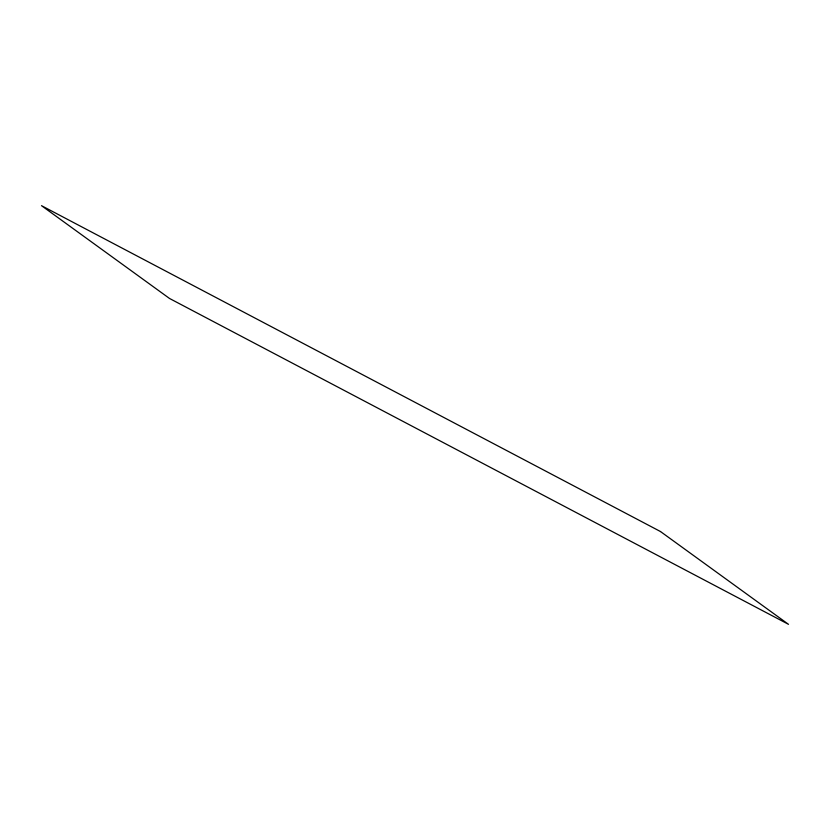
<?xml version="1.0" encoding="UTF-8"?>
<svg xmlns="http://www.w3.org/2000/svg" width="830" height="830" viewBox="0 0 830 830"><rect width="100%" height="100%" fill="white"/><g stroke="black" fill="none" stroke-linecap="round" stroke-linejoin="round"><path stroke-width="1.25" d="M660.493 531.542L41.5 205.674L169.507 298.458L788.5 624.326L660.493 531.542"/></g></svg>
